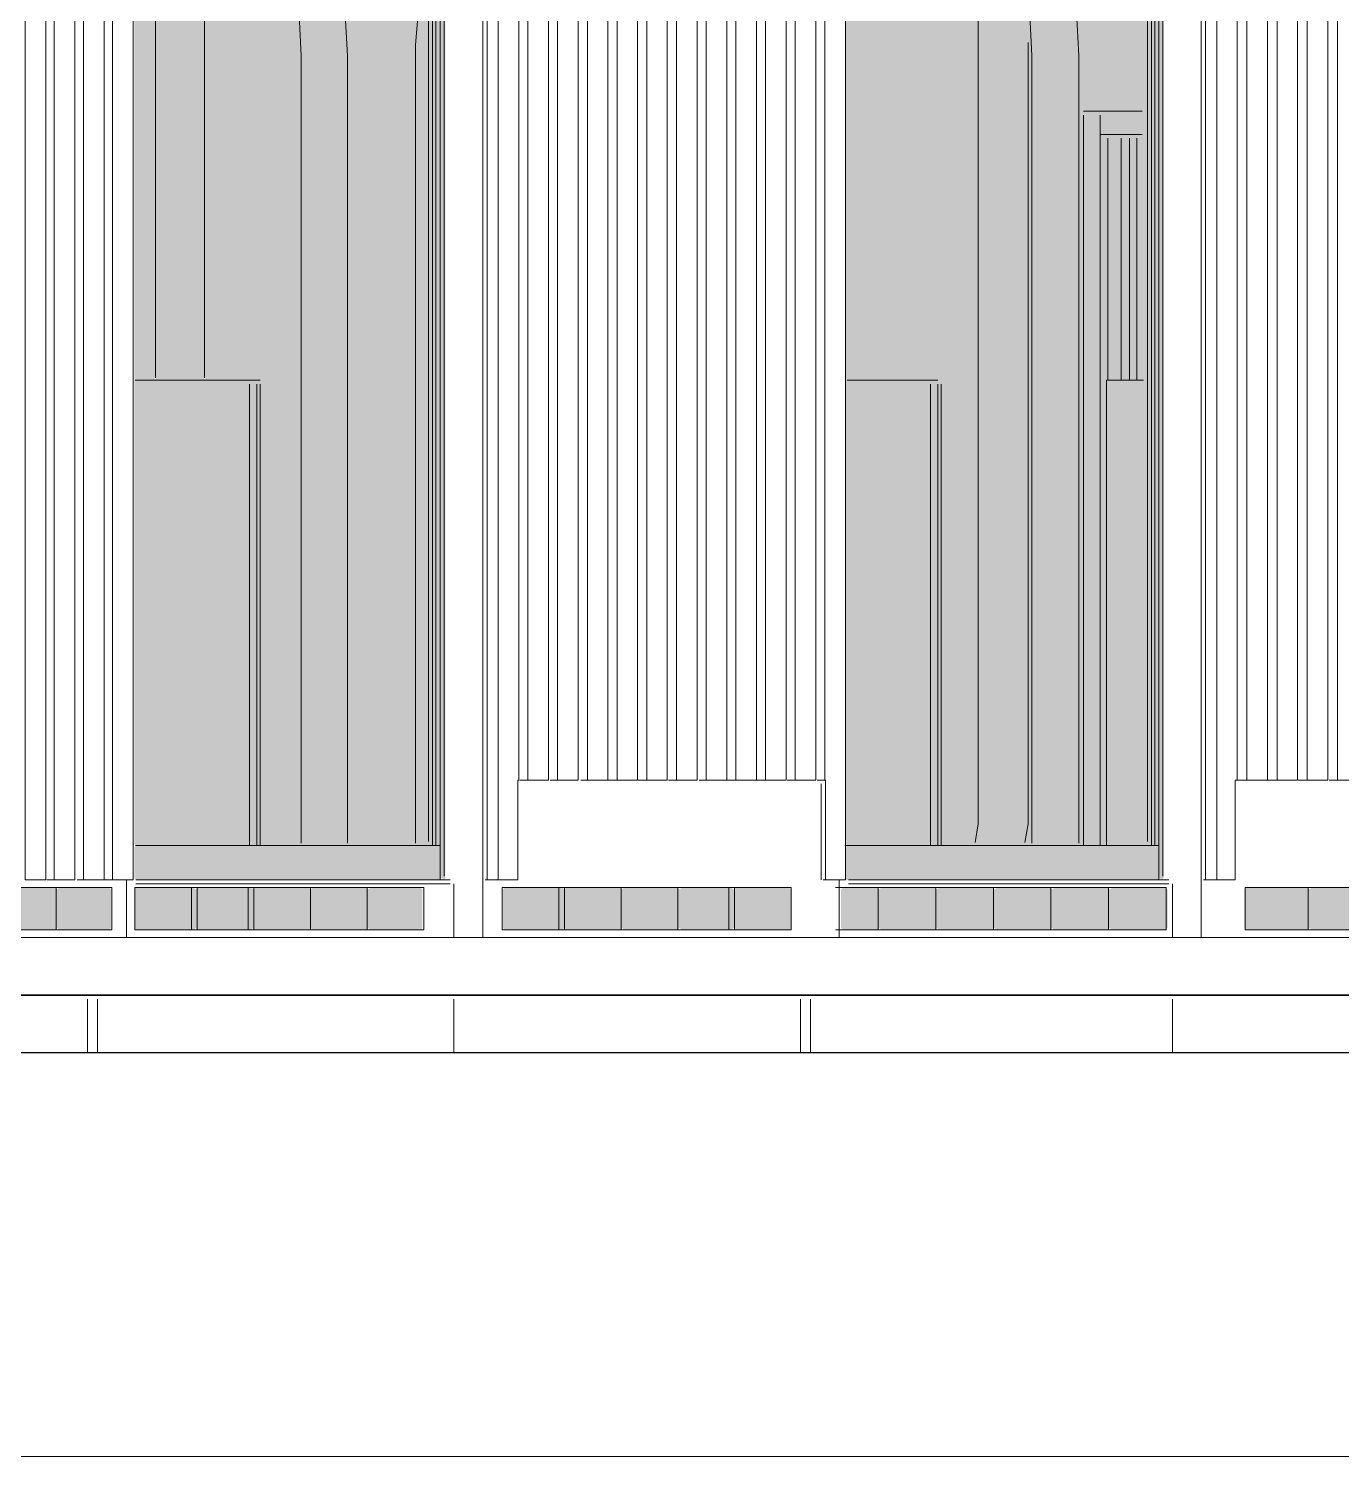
# Model space of a CAD drawing. Header units: millimetres. Extents: x 0 to 84100, y 0 to 59400.
# Drawn here: x 47500 to 50918, y 45447 to 49162 of the extents above; entities that cross this region are included whole.
import ezdxf

# ---------------------------------------------------------------- set-up
doc = ezdxf.new("R2010")
doc.units = ezdxf.units.MM
for name, color, linetype, lineweight in [('01_切断（構造・壁）', 7, 'Continuous', 35), ('09_立面の外形', 7, 'Continuous', 30), ('10_見えがかり', 7, 'Continuous', 13), ('12_見えがかり（ガラス）', 5, 'Continuous', 9), ('50_寸法', 3, 'Continuous', 9)]:
    doc.layers.add(name, color=color, linetype=linetype, lineweight=lineweight)

msp = doc.modelspace()

# ---------------------------------------------------------------- hatches: boundary and pattern name
at = {"layer": '10_見えがかり', "true_color": 0xe9dcc4}
for points in [[(48584.9, 49321.6), (48584.9, 46951.6), (48579.9, 46946.6), (48574.9, 46951.6), (48574.9, 47031.6), (48569.9, 47036.6), (48559.9, 47036.6), (48564.9, 47041.6), (48564.9, 49251.6), (48559.9, 49256.6), (48569.9, 49256.6), (48574.9, 49261.6), (48574.9, 49321.6), (48579.9, 49326.6)], [(50454.9, 49321.6), (50454.9, 46951.6), (50449.9, 46946.6), (50444.9, 46951.6), (50444.9, 47031.6), (50439.9, 47036.6), (50429.9, 47036.6), (50434.9, 47041.6), (50434.9, 49251.6), (50429.9, 49256.6), (50439.9, 49256.6), (50444.9, 49261.6), (50444.9, 49321.6), (50449.9, 49326.6)], [(48574.9, 47031.6), (48574.9, 46951.6), (48569.9, 46946.6), (47779.9, 46946.6), (47774.9, 46951.6), (47774.9, 47031.6), (47779.9, 47036.6), (48559.9, 47036.6), (48569.9, 47036.6)], [(50444.9, 47031.6), (50444.9, 46951.6), (50439.9, 46946.6), (49629.9, 46946.6), (49624.9, 46951.6), (49624.9, 47031.6), (49629.9, 47036.6), (50429.9, 47036.6), (50439.9, 47036.6)], [(47574.9, 46921.6), (47574.9, 46821.6), (47569.9, 46816.6), (47429.9, 46816.6), (47424.9, 46821.6), (47424.9, 46921.6), (47429.9, 46926.6), (47569.9, 46926.6)], [(47714.9, 46921.6), (47714.9, 46821.6), (47709.9, 46816.6), (47579.9, 46816.6), (47574.9, 46821.6), (47574.9, 46921.6), (47579.9, 46926.6), (47709.9, 46926.6)], [(47934.9, 46921.6), (47934.9, 46821.6), (47929.9, 46816.6), (47779.9, 46816.6), (47774.9, 46821.6), (47774.9, 46921.6), (47779.9, 46926.6), (47929.9, 46926.6)], [(48084.9, 46921.6), (48084.9, 46821.6), (48079.9, 46816.6), (47939.9, 46816.6), (47934.9, 46821.6), (47934.9, 46921.6), (47939.9, 46926.6), (48079.9, 46926.6)], [(48234.9, 46921.6), (48234.9, 46821.6), (48229.9, 46816.6), (48089.9, 46816.6), (48084.9, 46821.6), (48084.9, 46921.6), (48089.9, 46926.6), (48229.9, 46926.6)], [(48384.9, 46921.6), (48384.9, 46821.6), (48379.9, 46816.6), (48239.9, 46816.6), (48234.9, 46821.6), (48234.9, 46921.6), (48239.9, 46926.6), (48379.9, 46926.6)], [(48524.9, 46921.6), (48524.9, 46821.6), (48519.9, 46816.6), (48389.9, 46816.6), (48384.9, 46821.6), (48384.9, 46921.6), (48389.9, 46926.6), (48519.9, 46926.6)], [(48894.9, 46921.6), (48894.9, 46821.6), (48889.9, 46816.6), (48739.9, 46816.6), (48734.9, 46821.6), (48734.9, 46921.6), (48739.9, 46926.6), (48889.9, 46926.6)], [(49044.9, 46921.6), (49044.9, 46821.6), (49039.9, 46816.6), (48899.9, 46816.6), (48894.9, 46821.6), (48894.9, 46921.6), (48899.9, 46926.6), (49039.9, 46926.6)], [(49194.9, 46921.6), (49194.9, 46821.6), (49189.9, 46816.6), (49049.9, 46816.6), (49044.9, 46821.6), (49044.9, 46921.6), (49049.9, 46926.6), (49189.9, 46926.6)], [(49334.9, 46921.6), (49334.9, 46821.6), (49329.9, 46816.6), (49199.9, 46816.6), (49194.9, 46821.6), (49194.9, 46921.6), (49199.9, 46926.6), (49329.9, 46926.6)], [(49484.9, 46921.6), (49484.9, 46821.6), (49479.9, 46816.6), (49339.9, 46816.6), (49334.9, 46821.6), (49334.9, 46921.6), (49339.9, 46926.6), (49479.9, 46926.6)], [(49714.9, 46921.6), (49714.9, 46821.6), (49709.9, 46816.6), (49619.9, 46816.6), (49614.9, 46821.6), (49614.9, 46921.6), (49619.9, 46926.6), (49709.9, 46926.6)], [(49864.9, 46921.6), (49864.9, 46821.6), (49859.9, 46816.6), (49719.9, 46816.6), (49714.9, 46821.6), (49714.9, 46921.6), (49719.9, 46926.6), (49859.9, 46926.6)], [(50014.9, 46921.6), (50014.9, 46821.6), (50009.9, 46816.6), (49869.9, 46816.6), (49864.9, 46821.6), (49864.9, 46921.6), (49869.9, 46926.6), (50009.9, 46926.6)], [(50164.9, 46921.6), (50164.9, 46821.6), (50159.9, 46816.6), (50019.9, 46816.6), (50014.9, 46821.6), (50014.9, 46921.6), (50019.9, 46926.6), (50159.9, 46926.6)], [(50314.9, 46921.6), (50314.9, 46821.6), (50309.9, 46816.6), (50169.9, 46816.6), (50164.9, 46821.6), (50164.9, 46921.6), (50169.9, 46926.6), (50309.9, 46926.6)], [(50464.9, 46921.6), (50464.9, 46821.6), (50459.9, 46816.6), (50319.9, 46816.6), (50314.9, 46821.6), (50314.9, 46921.6), (50319.9, 46926.6), (50459.9, 46926.6)], [(50834.9, 46921.6), (50834.9, 46821.6), (50829.9, 46816.6), (50669.9, 46816.6), (50664.9, 46821.6), (50664.9, 46921.6), (50669.9, 46926.6), (50829.9, 46926.6)], [(50984.9, 46921.6), (50984.9, 46821.6), (50979.9, 46816.6), (50839.9, 46816.6), (50834.9, 46821.6), (50834.9, 46921.6), (50839.9, 46926.6), (50979.9, 46926.6)]]:
    msp.add_hatch(color=8, dxfattribs=at).paths.add_polyline_path(points)
at = {"layer": '12_見えがかり（ガラス）', "true_color": 0xdce9f2}
for points in [[(48559.9, 49256.6), (48564.9, 49251.6), (48564.9, 47041.6), (48559.9, 47036.6), (47779.9, 47036.6), (47774.9, 47041.6), (47774.9, 49251.6), (47779.9, 49256.6)], [(50429.9, 49256.6), (50434.9, 49251.6), (50434.9, 47041.6), (50429.9, 47036.6), (49629.9, 47036.6), (49624.9, 47041.6), (49624.9, 49251.6), (49629.9, 49256.6)]]:
    msp.add_hatch(color=8, dxfattribs=at).paths.add_polyline_path(points)

# ---------------------------------------------------------------- linework, layer by layer
at = {"layer": '01_切断（構造・壁）'}
msp.add_lwpolyline([(12794.9, 46646.6), (67305.1, 46646.6)], dxfattribs=at)
at = {"layer": '09_立面の外形'}
msp.add_lwpolyline([(63333, 46496.6), (19322.3, 46496.6), (19322.3, 46646.6), (17619.5, 46646.6)], dxfattribs=at)
at = {"layer": '10_見えがかり'}
for points in [[(47544.6, 49590.8), (47544.6, 46946.6), (47490.9, 46946.6), (47490.9, 49588.5)], [(47620.6, 49591.5), (47620.6, 46946.6), (47566.9, 46946.6), (47566.9, 49591.2)], [(47684.6, 49590.8), (47684.6, 49391.6), (47696.5, 49391.6), (47696.5, 46946.6), (47677, 46946.6), (47642.9, 46946.6), (47642.9, 49589.8)], [(48776.2, 49590.2), (48776.2, 47206.6), (48774, 47206.6), (48774, 46946.6), (48722.6, 46946.6), (48722.6, 49540.5)], [(48853.5, 49591.1), (48853.5, 47206.6), (48800, 47206.6), (48800, 49587.8)], [(48930.8, 49591.5), (48930.8, 47206.6), (48877.3, 47206.6), (48877.3, 49591.3)], [(49008.2, 49589.1), (49008.2, 47206.6), (48954.6, 47206.6), (48954.6, 49590.6)], [(49085.5, 49590.5), (49085.5, 47206.6), (49031.9, 47206.6), (49031.9, 49589.2)], [(49162.8, 49591.3), (49162.8, 47206.6), (49109.2, 47206.6), (49109.2, 49591.5)], [(49240.1, 49591.6), (49240.1, 47206.6), (49186.5, 47206.6), (49186.5, 49591.2)], [(49317.4, 49589.6), (49317.4, 47206.6), (49263.8, 47206.6), (49263.8, 49590.3)], [(49394.7, 49590.8), (49394.7, 47206.6), (49341.1, 47206.6), (49341.1, 49588.7)], [(49472, 49591.4), (49472, 47206.6), (49418.4, 47206.6), (49418.4, 49591.5)], [(49536.2, 49590.2), (49536.2, 49391.6), (49549.3, 49391.6), (49549.3, 47206.6), (49495.7, 47206.6), (49495.7, 49591)], [(50646.5, 49590.1), (50646.5, 47206.6), (50640.8, 47206.6), (50640.8, 46946.6), (50593, 46946.6), (50593, 49570.8)], [(50725, 49590.7), (50725, 47206.6), (50671.5, 47206.6), (50671.5, 49589)], [(50803.5, 49591.1), (50803.5, 47206.6), (50750, 47206.6), (50750, 49587.8)], [(50882, 49591.4), (50882, 47206.6), (50828.6, 47206.6), (50828.6, 49591.5)], [(50960.6, 49591.5), (50960.6, 47206.6), (50907.1, 47206.6), (50907.1, 49591.3)], [(50552.7, 46796.6), (50552.7, 49471)], [(50552.7, 49471), (50552.7, 46946.6)], [(50563.8, 49481), (50563.8, 46946.6)], [(48682.7, 49441.1), (48682.7, 46946.6)], [(48682.7, 46796.6), (48682.7, 49441)], [(48693.9, 49451.1), (48693.9, 46946.6)], [(47772.5, 49391.6), (47772.5, 46946.6), (47718.8, 46946.6), (47718.8, 49391.6), (47772.5, 49391.6)], [(49573.1, 47206.6), (49573.1, 49391.6), (49626.6, 49391.6), (49626.6, 46946.6), (49574.3, 46946.6), (49574.3, 47206.6), (49573.1, 47206.6)], [(48571.1, 49321.6), (48571.1, 46946.6)], [(48581.5, 46956.2), (48581.5, 49321.3)], [(50442.4, 49321.6), (50442.4, 46946.6)], [(50452.9, 46956.2), (50452.9, 49321.3)], [(47830, 49250), (47830, 49096.6)], [(47957.8, 49250), (47957.8, 49096.6)], [(48209.6, 49091), (48202.3, 49233.4)], [(48517.1, 49233.3), (48507.4, 49119.9)], [(48541.2, 49251.7), (48541.2, 47046.4)], [(49972.4, 49250), (49972.4, 49096.6)], [(50111.6, 49091), (50104.4, 49233.4)], [(50412.8, 49251.7), (50412.8, 47046.4)], [(48329.8, 49091), (48323.5, 49214.4)], [(50233.7, 49091), (50227.9, 49204.9)], [(48507.4, 49119.9), (48507.5, 48977)], [(50102.1, 49125.3), (50102.1, 49096.6)], [(47830, 49096.6), (47830, 48914.4)], [(47957.8, 49096.6), (47957.8, 48914.4)], [(48209.7, 48948.1), (48209.6, 49091)], [(48329.8, 48948.1), (48329.8, 49091)], [(49972.4, 49096.6), (49972.4, 48914.4)], [(50102.1, 49096.6), (50102.1, 48914.4)], [(50111.6, 48948.1), (50111.6, 49091)], [(50233.7, 48948.1), (50233.7, 49091)], [(48507.5, 48977), (48507.5, 48834)], [(48209.7, 48805.1), (48209.7, 48948.1)], [(48329.8, 48805.1), (48329.8, 48948.1)], [(50111.6, 48805.1), (50111.6, 48948.1)], [(50233.7, 48805.1), (50233.7, 48948.1)], [(50246.2, 48946.6), (50256.1, 48946.6)], [(50246.2, 48946.6), (50289.6, 48946.6)], [(50246.2, 48936.6), (50246.2, 47036.6)], [(50289.6, 48946.6), (50299.5, 48946.6)], [(50289.6, 48946.6), (50399.1, 48946.6)], [(50299.5, 48946.6), (50289.6, 48946.6)], [(50289.6, 48936.6), (50289.6, 48886.6)], [(50289.6, 48936.6), (50289.6, 47036.6)], [(47830, 48914.4), (47830, 48732.3)], [(47957.8, 48914.4), (47957.8, 48732.3)], [(49972.4, 48914.4), (49972.4, 48732.3)], [(50102.1, 48914.4), (50102.1, 48732.3)], [(50299.5, 48886.6), (50289.6, 48886.6)], [(50289.6, 48886.6), (50399.1, 48886.6)], [(50309.4, 48876.6), (50309.4, 48246.6)], [(50344, 48886.6), (50353.8, 48886.6)], [(50344, 48886.6), (50365.7, 48886.6)], [(50344, 48876.6), (50344, 48246.6)], [(50375.6, 48886.6), (50365.7, 48886.6)], [(50365.7, 48876.6), (50365.7, 48246.6)], [(50385.4, 48876.6), (50385.4, 48246.6)], [(48507.5, 48834), (48507.5, 48691)], [(48209.7, 48662.2), (48209.7, 48805.1)], [(48329.8, 48662.2), (48329.8, 48805.1)], [(50111.6, 48662.2), (50111.6, 48805.1)], [(50233.7, 48662.2), (50233.7, 48805.1)], [(47830, 48732.3), (47830, 48550.2)], [(47957.8, 48732.3), (47957.8, 48550.2)], [(49972.4, 48732.3), (49972.4, 48550.2)], [(50102.1, 48732.3), (50102.1, 48550.2)], [(48507.5, 48691), (48507.5, 48548.1)], [(48209.7, 48519.2), (48209.7, 48662.2)], [(48329.8, 48519.2), (48329.8, 48662.2)], [(50111.6, 48519.2), (50111.6, 48662.2)], [(50233.7, 48519.2), (50233.7, 48662.2)], [(47830, 48550.2), (47830, 48368)], [(47957.8, 48550.2), (47957.8, 48368)], [(48507.5, 48548.1), (48507.5, 48405.1)], [(49972.4, 48550.2), (49972.4, 48368)], [(50102.1, 48550.2), (50102.1, 48368)], [(48209.7, 48376.2), (48209.7, 48519.2)], [(48329.8, 48376.2), (48329.8, 48519.2)], [(50111.6, 48376.2), (50111.6, 48519.2)], [(50233.7, 48376.2), (50233.7, 48519.2)], [(48209.7, 48233.3), (48209.7, 48376.2)], [(48329.8, 48233.3), (48329.8, 48376.2)], [(48507.5, 48405.1), (48507.5, 48262.2)], [(50111.6, 48233.3), (50111.6, 48376.2)], [(50233.7, 48233.3), (50233.7, 48376.2)], [(47830, 48368), (47830, 48253)], [(47957.8, 48368), (47957.8, 48253)], [(49972.4, 48368), (49972.4, 48185.9)], [(50102.1, 48368), (50102.1, 48185.9)], [(47802.2, 48246.6), (47777.1, 48246.6)], [(47826.7, 48246.6), (47802.2, 48246.6)], [(47850.4, 48246.6), (47826.7, 48246.6)], [(47873.3, 48246.6), (47850.4, 48246.6)], [(47895.4, 48246.6), (47873.3, 48246.6)], [(47916.5, 48246.6), (47895.4, 48246.6)], [(47936.7, 48246.6), (47916.5, 48246.6)], [(47955.9, 48246.6), (47936.7, 48246.6)], [(47973.9, 48246.6), (47955.9, 48246.6)], [(47990.9, 48246.6), (47973.9, 48246.6)], [(48006.7, 48246.6), (47990.9, 48246.6)], [(48021.3, 48246.6), (48006.7, 48246.6)], [(48034.6, 48246.6), (48021.3, 48246.6)], [(48046.7, 48246.6), (48034.6, 48246.6)], [(48057.4, 48246.6), (48046.7, 48246.6)], [(48066.8, 48246.6), (48057.4, 48246.6)], [(48074.8, 48246.6), (48066.8, 48246.6)], [(48094.3, 48246.6), (48074.8, 48246.6)], [(48074.8, 48236.6), (48074.8, 47036.6)], [(48102.7, 48246.6), (48094.3, 48246.6)], [(48094.3, 48236.6), (48094.3, 47036.6)], [(48102.7, 48236.6), (48102.7, 47036.6)], [(48209.7, 48090.3), (48209.7, 48233.3)], [(48329.8, 48090.3), (48329.8, 48233.3)], [(48507.5, 48262.2), (48507.5, 48119.2)], [(49646.4, 48246.6), (49631.1, 48246.6)], [(49668.5, 48246.6), (49646.4, 48246.6)], [(49689.6, 48246.6), (49668.5, 48246.6)], [(49709.8, 48246.6), (49689.6, 48246.6)], [(49729, 48246.6), (49709.8, 48246.6)], [(49747.1, 48246.6), (49729, 48246.6)], [(49764, 48246.6), (49747.1, 48246.6)], [(49779.8, 48246.6), (49764, 48246.6)], [(49794.4, 48246.6), (49779.8, 48246.6)], [(49807.7, 48246.6), (49794.4, 48246.6)], [(49819.8, 48246.6), (49807.7, 48246.6)], [(49830.5, 48246.6), (49819.8, 48246.6)], [(49839.9, 48246.6), (49830.5, 48246.6)], [(49847.9, 48246.6), (49839.9, 48246.6)], [(49867.4, 48246.6), (49847.9, 48246.6)], [(49847.9, 48236.6), (49847.9, 47036.6)], [(49867.4, 48236.6), (49867.4, 47036.6)], [(49875.8, 48236.6), (49875.8, 47036.6)], [(50111.6, 48090.3), (50111.6, 48233.3)], [(50233.7, 48090.3), (50233.7, 48233.3)], [(50310.9, 48246.6), (50306.1, 48246.6)], [(50331.1, 48246.6), (50306.1, 48246.6)], [(50306.1, 48246.6), (50306.1, 47036.6)], [(50310.9, 48246.6), (50320, 48246.6)], [(50358.2, 48246.6), (50331.1, 48246.6)], [(50384.9, 48246.6), (50358.2, 48246.6)], [(50402.4, 48246.6), (50384.9, 48246.6)], [(49972.4, 48185.9), (49972.4, 48003.7)], [(50102.1, 48185.9), (50102.1, 48003.7)], [(48507.5, 48119.2), (48507.5, 47976.2)], [(48209.7, 47947.3), (48209.7, 48090.3)], [(48329.8, 47947.3), (48329.8, 48090.3)], [(50111.6, 47947.3), (50111.6, 48090.3)], [(50233.7, 47947.3), (50233.7, 48090.3)], [(49972.4, 48003.7), (49972.4, 47821.6)], [(50102.1, 48003.7), (50102.1, 47821.6)], [(48507.5, 47976.2), (48507.5, 47833.3)], [(48209.7, 47804.4), (48209.7, 47947.3)], [(48329.8, 47804.4), (48329.8, 47947.3)], [(50111.6, 47804.4), (50111.6, 47947.3)], [(50233.7, 47804.4), (50233.7, 47947.3)], [(48507.5, 47833.3), (48507.5, 47690.3)], [(49972.4, 47821.6), (49972.4, 47639.4)], [(50102.1, 47821.6), (50102.1, 47639.4)], [(48209.7, 47661.4), (48209.7, 47804.4)], [(48329.9, 47661.4), (48329.8, 47804.4)], [(50111.6, 47661.4), (50111.6, 47804.4)], [(50233.7, 47661.4), (50233.7, 47804.4)], [(48507.5, 47690.3), (48507.5, 47547.3)], [(48209.7, 47518.4), (48209.7, 47661.4)], [(48329.9, 47518.4), (48329.9, 47661.4)], [(49972.4, 47639.4), (49972.4, 47457.3)], [(50102.1, 47639.4), (50102.1, 47457.3)], [(50111.6, 47518.4), (50111.6, 47661.4)], [(50233.7, 47518.4), (50233.7, 47661.4)], [(48507.5, 47547.3), (48507.5, 47404.4)], [(48209.7, 47375.5), (48209.7, 47518.4)], [(48329.9, 47375.5), (48329.9, 47518.4)], [(50111.6, 47375.5), (50111.6, 47518.4)], [(50233.8, 47375.5), (50233.7, 47518.4)], [(49972.4, 47457.3), (49972.4, 47275.1)], [(50102.1, 47457.3), (50102.1, 47275.1)], [(48209.7, 47232.5), (48209.7, 47375.5)], [(48329.9, 47232.5), (48329.9, 47375.5)], [(48507.5, 47404.4), (48507.5, 47261.4)], [(50111.6, 47232.5), (50111.6, 47375.5)], [(50233.8, 47232.5), (50233.8, 47375.5)], [(48507.5, 47261.4), (48507.5, 47118.4)], [(49972.4, 47275.1), (49972.4, 47093)], [(50102.1, 47275.1), (50102.1, 47093)], [(48209.7, 47089.5), (48209.7, 47232.5)], [(48329.9, 47089.5), (48329.9, 47232.5)], [(50111.6, 47089.5), (50111.6, 47232.5)], [(50233.8, 47089.5), (50233.8, 47232.5)], [(48778.7, 47206.6), (48798.6, 47206.6)], [(48780, 47206.6), (48809.8, 47206.6)], [(48858.1, 47206.6), (48878, 47206.6)], [(48859.4, 47206.6), (48889.2, 47206.6)], [(48937.6, 47206.6), (48947.5, 47206.6)], [(48938.9, 47206.6), (48968.7, 47206.6)], [(49007.1, 47206.6), (49026.9, 47206.6)], [(49008.4, 47206.6), (49038.2, 47206.6)], [(49086.5, 47206.6), (49106.3, 47206.6)], [(49087.8, 47206.6), (49117.6, 47206.6)], [(49165.9, 47206.6), (49185.8, 47206.6)], [(49167.2, 47206.6), (49197, 47206.6)], [(49245.3, 47206.6), (49265.2, 47206.6)], [(49246.7, 47206.6), (49276.4, 47206.6)], [(49316.1, 47206.6), (49345.9, 47206.6)], [(49324.8, 47206.6), (49344.6, 47206.6)], [(49395.6, 47206.6), (49425.4, 47206.6)], [(49404.2, 47206.6), (49414.1, 47206.6)], [(49475, 47206.6), (49504.8, 47206.6)], [(49483.6, 47206.6), (49493.5, 47206.6)], [(49553.1, 47206.6), (49563, 47206.6)], [(49554.4, 47206.6), (49574.3, 47206.6)], [(49563, 47206.6), (49574.3, 47206.6)], [(49563, 46946.6), (49563, 47196.6)], [(49574.3, 46946.6), (49574.3, 47206.6)], [(50646.1, 47206.6), (50665.9, 47206.6)], [(50647.2, 47206.6), (50677, 47206.6)], [(50725.5, 47206.6), (50745.4, 47206.6)], [(50726.7, 47206.6), (50756.5, 47206.6)], [(50805, 47206.6), (50824.9, 47206.6)], [(50806.2, 47206.6), (50836, 47206.6)], [(50885.7, 47206.6), (50915.5, 47206.6)], [(50894.4, 47206.6), (50904.4, 47206.6)], [(48507.5, 47118.4), (48507.5, 47042.2)], [(48209.7, 47041.9), (48209.7, 47089.5)], [(48329.9, 47089.5), (48329.9, 47041.9)], [(49972.4, 47093), (49964.2, 47044.2)], [(50102.1, 47093), (50093.8, 47044.2)], [(50111.6, 47041.9), (50111.6, 47089.5)], [(50233.8, 47089.5), (50233.8, 47041.9)], [(48571.1, 47036.6), (47778.7, 47036.6)], [(48561.1, 47036.6), (48571.1, 47036.6)], [(48571.1, 46946.6), (48571.1, 47036.6)], [(50442.4, 47036.6), (49625.4, 47036.6)], [(50432.6, 47036.6), (50442.4, 47036.6)], [(50442.4, 46946.6), (50442.4, 47036.6)], [(47571.9, 46926.6), (47571.9, 46816.6), (47411.8, 46816.6), (47411.8, 46926.6), (47571.9, 46926.6)], [(47566.9, 46946.6), (47547.1, 46946.6)], [(47578.3, 46946.6), (47548.5, 46946.6)], [(47716.9, 46926.6), (47716.9, 46816.6), (47560.8, 46816.6)], [(47560.8, 46926.6), (47716.9, 46926.6)], [(47636.3, 46946.6), (47626.4, 46946.6)], [(47647.7, 46946.6), (47627.8, 46946.6)], [(47715.6, 46946.6), (47695.7, 46946.6)], [(47727, 46946.6), (47697.2, 46946.6)], [(47755.2, 46796.6), (47755.2, 46946.3)], [(47939.2, 46926.6), (47939.2, 46816.6), (47776.7, 46816.6), (47776.7, 46926.6), (47939.2, 46926.6)], [(47779.3, 46946.6), (48597.4, 46946.6)], [(47779.3, 46936.6), (48597.4, 46936.6)], [(47779.3, 46936.6), (48597.4, 46936.6)], [(48086.7, 46926.6), (48086.7, 46816.6), (47924.2, 46816.6), (47924.2, 46926.6), (48086.7, 46926.6)], [(48234.2, 46926.6), (48234.2, 46816.6), (48071.7, 46816.6), (48071.7, 46926.6), (48234.2, 46926.6)], [(48381.7, 46926.6), (48381.7, 46816.6), (48220.8, 46816.6)], [(48220.8, 46926.6), (48381.7, 46926.6)], [(48529.2, 46926.6), (48529.2, 46816.6), (48370.8, 46816.6)], [(48370.8, 46926.6), (48529.2, 46926.6)], [(48607.4, 46796.6), (48607.4, 46936.6)], [(48688.3, 46946.6), (48693.9, 46946.6)], [(48692, 46946.6), (48719.8, 46946.6)], [(48693.9, 46946.6), (48731, 46946.6)], [(48895.3, 46926.6), (48895.3, 46816.6), (48732.9, 46816.6), (48732.9, 46926.6), (48895.3, 46926.6)], [(48880.4, 46818), (48880.4, 46925.1)], [(49042.8, 46926.6), (49042.8, 46816.6), (48880.8, 46816.6)], [(48880.8, 46926.6), (49042.8, 46926.6)], [(49190.2, 46926.6), (49190.2, 46816.6), (49030.8, 46816.6)], [(49030.8, 46926.6), (49190.2, 46926.6)], [(49337.7, 46926.6), (49337.7, 46816.6), (49180.8, 46816.6)], [(49180.8, 46926.6), (49337.7, 46926.6)], [(49485.1, 46926.6), (49485.1, 46816.6), (49322.7, 46816.6), (49322.7, 46926.6), (49485.1, 46926.6)], [(49568.7, 46946.6), (49574.3, 46946.6)], [(49583.8, 46946.6), (49574.3, 46946.6)], [(49711.7, 46926.6), (49711.7, 46816.6), (49600.8, 46816.6)], [(49600.8, 46926.6), (49711.7, 46926.6)], [(49610.4, 46796.6), (49610.4, 46946.3)], [(49634.5, 46946.6), (50468.4, 46946.6)], [(49634.5, 46936.6), (50468.4, 46936.6)], [(49634.5, 46936.6), (50468.4, 46936.6)], [(49861.7, 46926.6), (49861.7, 46816.6), (49700.8, 46816.6)], [(49700.8, 46926.6), (49861.7, 46926.6)], [(50011.6, 46926.6), (50011.6, 46816.6), (49850.8, 46816.6)], [(49850.8, 46926.6), (50011.6, 46926.6)], [(50161.5, 46926.6), (50161.5, 46816.6), (50000.8, 46816.6)], [(50000.8, 46926.6), (50161.5, 46926.6)], [(50311.5, 46926.6), (50311.5, 46816.6), (50150.8, 46816.6)], [(50150.8, 46926.6), (50311.5, 46926.6)], [(50461.4, 46926.6), (50461.4, 46816.6), (50300.8, 46816.6)], [(50300.8, 46926.6), (50461.4, 46926.6)], [(50478.3, 46796.6), (50478.3, 46936.6)], [(50558.3, 46946.6), (50563.8, 46946.6)], [(50561.5, 46946.6), (50587.7, 46946.6)], [(50563.8, 46946.6), (50598.7, 46946.6)], [(50831.4, 46926.6), (50831.4, 46816.6), (50666.8, 46816.6), (50666.8, 46926.6), (50831.4, 46926.6)], [(50981.3, 46926.6), (50981.3, 46816.6), (50820.8, 46816.6)], [(50820.8, 46926.6), (50981.3, 46926.6)], [(46970.2, 46796.6), (47549.6, 46796.6)], [(47549.6, 46796.6), (48132.3, 46796.6)], [(48132.3, 46796.6), (48718.2, 46796.6)], [(48718.2, 46796.6), (49307.3, 46796.6)], [(49307.3, 46796.6), (49899.5, 46796.6)], [(49899.5, 46796.6), (50494.9, 46796.6)], [(50494.9, 46796.6), (51093.4, 46796.6)], [(46970.2, 46646.6), (47549.6, 46646.6)], [(47549.6, 46646.6), (48132.3, 46646.6)], [(47653.2, 46496.6), (47653.2, 46636.6)], [(47679.6, 46496.6), (47679.6, 46636.6)], [(48132.3, 46646.6), (48718.2, 46646.6)], [(48607.4, 46496.6), (48607.4, 46636.6)], [(48718.2, 46646.6), (49307.3, 46646.6)], [(49307.3, 46646.6), (49899.5, 46646.6)], [(49509.1, 46496.6), (49509.1, 46636.6)], [(49535.2, 46496.6), (49535.2, 46636.6)], [(49899.5, 46646.6), (50494.9, 46646.6)], [(50478.3, 46496.6), (50478.3, 46636.6)], [(50494.9, 46646.6), (51093.4, 46646.6)], [(46770.4, 46496.6), (47653.2, 46496.6)], [(47639.6, 46496.6), (47679.6, 46496.6)], [(47643.2, 46496.6), (47653.2, 46496.6)], [(47643.2, 46496.6), (47653.2, 46496.6)], [(47653.2, 46496.6), (47679.6, 46496.6)], [(47679.6, 46496.6), (48607.4, 46496.6)], [(48598.6, 46496.6), (48607.4, 46496.6)], [(48611.1, 46496.6), (49509.1, 46496.6)], [(49509.1, 46496.6), (49499.2, 46496.6)], [(49499.2, 46496.6), (49509.1, 46496.6)], [(49509.1, 46496.6), (49535.2, 46496.6)], [(49535.2, 46496.6), (50478.3, 46496.6)], [(50478.3, 46496.6), (50469.7, 46496.6)], [(50482.2, 46496.6), (51395.7, 46496.6)]]:
    msp.add_lwpolyline(points, dxfattribs=at)
at = {"layer": '12_見えがかり（ガラス）'}
for points in [[(48551.6, 47036.6), (48551.6, 49251.6)], [(48560.6, 47036.6), (48560.6, 49261.6)], [(50423.2, 47036.6), (50423.2, 49251.6)], [(50432.1, 47036.6), (50432.1, 49261.6)], [(48560.6, 47036.6), (47778.1, 47036.6)], [(48551.6, 47036.6), (47779.1, 47036.6)], [(48551.6, 47036.6), (48560.6, 47036.6)], [(50432.1, 47036.6), (49625.1, 47036.6)], [(50423.2, 47036.6), (49626.1, 47036.6)], [(50423.2, 47036.6), (50432.1, 47036.6)]]:
    msp.add_lwpolyline(points, dxfattribs=at)
at = {"layer": '50_寸法'}
msp.add_lwpolyline([(15294.9, 45446.6), (64805.1, 45446.6)], dxfattribs=at)

doc.saveas('drawing.dxf')
